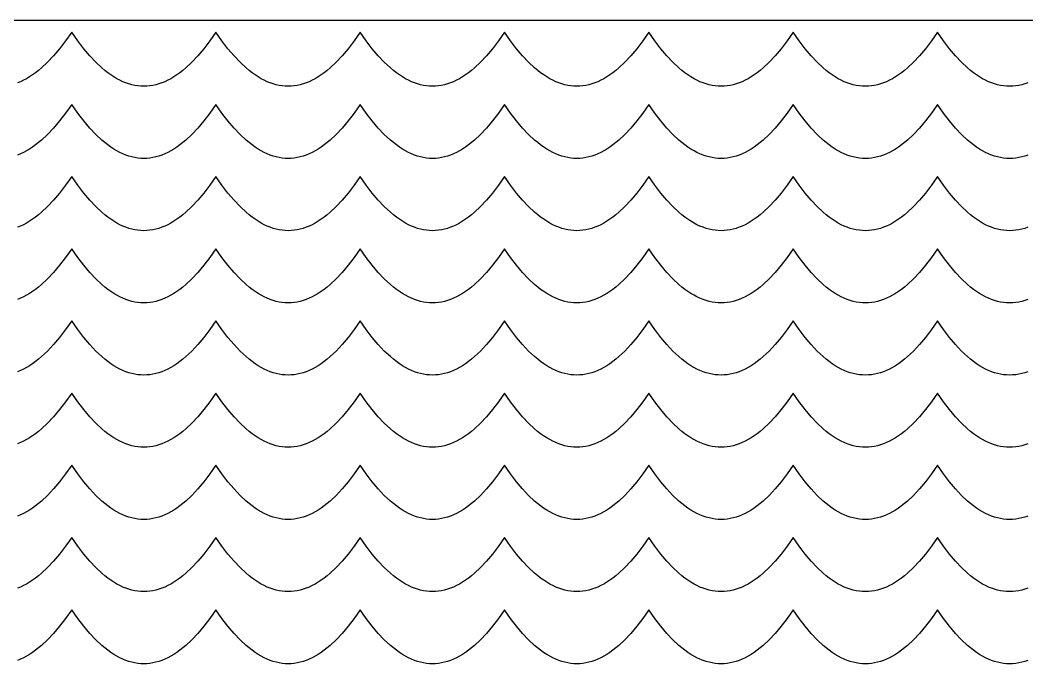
# Model space of a CAD drawing. Extents: x -831 to 1547, y -1426 to -385.
# Drawn here: x 61.6 to 124.4, y -623.8 to -583.1 of the extents above; entities that cross this region are included whole.
import ezdxf

# ---------------------------------------------------------------- set-up
doc = ezdxf.new("R2010")
doc.units = 0
doc.layers.add('CUT', color=18, linetype='CONTINUOUS')
doc.layers.add('ENGRAVE', color=1, linetype='CONTINUOUS')

msp = doc.modelspace()

# ---------------------------------------------------------------- linework, layer by layer
at = {"layer": 'CUT'}
msp.add_lwpolyline([(1.841, -627.348), (-1.158, -627.348), (-1.158, -615.348), (1.842, -615.348), (1.841, -583.098), (253.842, -583.098), (253.842, -659.598), (1.842, -659.598)], close=True, dxfattribs=at)
at = {"layer": 'ENGRAVE'}
for points in [[(124.467, -587.012), (124.28, -587.076), (124.092, -587.129), (123.905, -587.17), (123.717, -587.199), (123.53, -587.217), (123.342, -587.223), (123.154, -587.217), (122.967, -587.199), (122.779, -587.17), (122.592, -587.129), (122.405, -587.076), (122.217, -587.012), (122.029, -586.936), (121.842, -586.848), (121.655, -586.748), (121.467, -586.637), (121.28, -586.514), (121.092, -586.379), (120.905, -586.233), (120.717, -586.074), (120.342, -585.723), (119.967, -585.324), (119.592, -584.879), (119.217, -584.387), (118.842, -583.848), (118.467, -584.387), (118.092, -584.879), (117.717, -585.324), (117.342, -585.723), (116.967, -586.074), (116.779, -586.233), (116.592, -586.379), (116.405, -586.514), (116.217, -586.637), (116.029, -586.748), (115.842, -586.848), (115.655, -586.936), (115.467, -587.012), (115.28, -587.076), (115.092, -587.129), (114.905, -587.17), (114.717, -587.199), (114.53, -587.217), (114.342, -587.223), (114.154, -587.217), (113.967, -587.199), (113.779, -587.17), (113.592, -587.129), (113.405, -587.076), (113.217, -587.012), (113.029, -586.936), (112.842, -586.848), (112.655, -586.748), (112.467, -586.637), (112.28, -586.514), (112.092, -586.379), (111.905, -586.233), (111.717, -586.074), (111.342, -585.723), (110.967, -585.324), (110.592, -584.879), (110.217, -584.387), (109.842, -583.848), (109.467, -584.387), (109.092, -584.879), (108.717, -585.324), (108.342, -585.723), (107.967, -586.074), (107.779, -586.233), (107.592, -586.379), (107.405, -586.514), (107.217, -586.637), (107.029, -586.748), (106.842, -586.848), (106.655, -586.936), (106.467, -587.012), (106.28, -587.076), (106.092, -587.129), (105.905, -587.17), (105.717, -587.199), (105.53, -587.217), (105.342, -587.223), (105.154, -587.217), (104.967, -587.199), (104.779, -587.17), (104.592, -587.129), (104.405, -587.076), (104.217, -587.012), (104.029, -586.936), (103.842, -586.848), (103.655, -586.748), (103.467, -586.637), (103.28, -586.514), (103.092, -586.379), (102.905, -586.233), (102.717, -586.074), (102.342, -585.723), (101.967, -585.324), (101.592, -584.879), (101.217, -584.387), (100.842, -583.848), (100.467, -584.387), (100.092, -584.879), (99.717, -585.324), (99.342, -585.723), (98.967, -586.074), (98.779, -586.233), (98.592, -586.379), (98.405, -586.514), (98.217, -586.637), (98.029, -586.748), (97.842, -586.848), (97.655, -586.936), (97.467, -587.012), (97.28, -587.076), (97.092, -587.129), (96.905, -587.17), (96.717, -587.199), (96.53, -587.217), (96.342, -587.223), (96.154, -587.217), (95.967, -587.199), (95.779, -587.17), (95.592, -587.129), (95.405, -587.076), (95.217, -587.012), (95.029, -586.936), (94.842, -586.848), (94.655, -586.748), (94.467, -586.637), (94.28, -586.514), (94.092, -586.379), (93.905, -586.233), (93.717, -586.074), (93.342, -585.723), (92.967, -585.324), (92.592, -584.879), (92.217, -584.387), (91.842, -583.848), (91.467, -584.387), (91.092, -584.879), (90.717, -585.324), (90.342, -585.723), (89.967, -586.074), (89.779, -586.233), (89.592, -586.379), (89.405, -586.514), (89.217, -586.637), (89.029, -586.748), (88.842, -586.848), (88.655, -586.936), (88.467, -587.012), (88.28, -587.076), (88.092, -587.129), (87.905, -587.17), (87.717, -587.199), (87.53, -587.217), (87.342, -587.223), (87.154, -587.217), (86.967, -587.199), (86.779, -587.17), (86.592, -587.129), (86.405, -587.076), (86.217, -587.012), (86.029, -586.936), (85.842, -586.848), (85.655, -586.748), (85.467, -586.637), (85.28, -586.514), (85.092, -586.379), (84.905, -586.233), (84.717, -586.074), (84.342, -585.723), (83.967, -585.324), (83.592, -584.879), (83.217, -584.387), (82.842, -583.848), (82.467, -584.387), (82.092, -584.879), (81.717, -585.324), (81.342, -585.723), (80.967, -586.074), (80.779, -586.233), (80.592, -586.379), (80.405, -586.514), (80.217, -586.637), (80.029, -586.748), (79.842, -586.848), (79.655, -586.936), (79.467, -587.012), (79.28, -587.076), (79.092, -587.129), (78.905, -587.17), (78.717, -587.199), (78.53, -587.217), (78.342, -587.223), (78.154, -587.217), (77.967, -587.199), (77.779, -587.17), (77.592, -587.129), (77.405, -587.076), (77.217, -587.012), (77.029, -586.936), (76.842, -586.848), (76.655, -586.748), (76.467, -586.637), (76.28, -586.514), (76.092, -586.379), (75.905, -586.233), (75.717, -586.074), (75.342, -585.723), (74.967, -585.324), (74.592, -584.879), (74.217, -584.387), (73.842, -583.848), (73.467, -584.387), (73.092, -584.879), (72.717, -585.324), (72.342, -585.723), (71.967, -586.074), (71.779, -586.233), (71.592, -586.379), (71.405, -586.514), (71.217, -586.637), (71.029, -586.748), (70.842, -586.848), (70.655, -586.936), (70.467, -587.012), (70.28, -587.076), (70.092, -587.129), (69.905, -587.17), (69.717, -587.199), (69.53, -587.217), (69.342, -587.223), (69.154, -587.217), (68.967, -587.199), (68.779, -587.17), (68.592, -587.129), (68.405, -587.076), (68.217, -587.012), (68.029, -586.936), (67.842, -586.848), (67.655, -586.748), (67.467, -586.637), (67.28, -586.514), (67.092, -586.379), (66.905, -586.233), (66.717, -586.074), (66.342, -585.723), (65.967, -585.324), (65.592, -584.879), (65.217, -584.387), (64.842, -583.848), (64.467, -584.387), (64.092, -584.879), (63.717, -585.324), (63.342, -585.723), (62.967, -586.074), (62.779, -586.233), (62.592, -586.379), (62.405, -586.514), (62.217, -586.637), (62.029, -586.748), (61.842, -586.848), (61.655, -586.936), (61.467, -587.012)], [(124.467, -591.512), (124.28, -591.576), (124.092, -591.629), (123.905, -591.67), (123.717, -591.699), (123.53, -591.717), (123.342, -591.723), (123.154, -591.717), (122.967, -591.699), (122.779, -591.67), (122.592, -591.629), (122.405, -591.576), (122.217, -591.512), (122.029, -591.436), (121.842, -591.348), (121.655, -591.248), (121.467, -591.137), (121.28, -591.014), (121.092, -590.879), (120.905, -590.733), (120.717, -590.574), (120.342, -590.223), (119.967, -589.824), (119.592, -589.379), (119.217, -588.887), (118.842, -588.348), (118.467, -588.887), (118.092, -589.379), (117.717, -589.824), (117.342, -590.223), (116.967, -590.574), (116.779, -590.733), (116.592, -590.879), (116.405, -591.014), (116.217, -591.137), (116.029, -591.248), (115.842, -591.348), (115.655, -591.436), (115.467, -591.512), (115.28, -591.576), (115.092, -591.629), (114.905, -591.67), (114.717, -591.699), (114.53, -591.717), (114.342, -591.723), (114.154, -591.717), (113.967, -591.699), (113.779, -591.67), (113.592, -591.629), (113.405, -591.576), (113.217, -591.512), (113.029, -591.436), (112.842, -591.348), (112.655, -591.248), (112.467, -591.137), (112.28, -591.014), (112.092, -590.879), (111.905, -590.733), (111.717, -590.574), (111.342, -590.223), (110.967, -589.824), (110.592, -589.379), (110.217, -588.887), (109.842, -588.348), (109.467, -588.887), (109.092, -589.379), (108.717, -589.824), (108.342, -590.223), (107.967, -590.574), (107.779, -590.733), (107.592, -590.879), (107.405, -591.014), (107.217, -591.137), (107.029, -591.248), (106.842, -591.348), (106.655, -591.436), (106.467, -591.512), (106.28, -591.576), (106.092, -591.629), (105.905, -591.67), (105.717, -591.699), (105.53, -591.717), (105.342, -591.723), (105.154, -591.717), (104.967, -591.699), (104.779, -591.67), (104.592, -591.629), (104.405, -591.576), (104.217, -591.512), (104.029, -591.436), (103.842, -591.348), (103.655, -591.248), (103.467, -591.137), (103.28, -591.014), (103.092, -590.879), (102.905, -590.733), (102.717, -590.574), (102.342, -590.223), (101.967, -589.824), (101.592, -589.379), (101.217, -588.887), (100.842, -588.348), (100.467, -588.887), (100.092, -589.379), (99.717, -589.824), (99.342, -590.223), (98.967, -590.574), (98.779, -590.733), (98.592, -590.879), (98.405, -591.014), (98.217, -591.137), (98.029, -591.248), (97.842, -591.348), (97.655, -591.436), (97.467, -591.512), (97.28, -591.576), (97.092, -591.629), (96.905, -591.67), (96.717, -591.699), (96.53, -591.717), (96.342, -591.723), (96.154, -591.717), (95.967, -591.699), (95.779, -591.67), (95.592, -591.629), (95.405, -591.576), (95.217, -591.512), (95.029, -591.436), (94.842, -591.348), (94.655, -591.248), (94.467, -591.137), (94.28, -591.014), (94.092, -590.879), (93.905, -590.733), (93.717, -590.574), (93.342, -590.223), (92.967, -589.824), (92.592, -589.379), (92.217, -588.887), (91.842, -588.348), (91.467, -588.887), (91.092, -589.379), (90.717, -589.824), (90.342, -590.223), (89.967, -590.574), (89.779, -590.733), (89.592, -590.879), (89.405, -591.014), (89.217, -591.137), (89.029, -591.248), (88.842, -591.348), (88.655, -591.436), (88.467, -591.512), (88.28, -591.576), (88.092, -591.629), (87.905, -591.67), (87.717, -591.699), (87.53, -591.717), (87.342, -591.723), (87.154, -591.717), (86.967, -591.699), (86.779, -591.67), (86.592, -591.629), (86.405, -591.576), (86.217, -591.512), (86.029, -591.436), (85.842, -591.348), (85.655, -591.248), (85.467, -591.137), (85.28, -591.014), (85.092, -590.879), (84.905, -590.733), (84.717, -590.574), (84.342, -590.223), (83.967, -589.824), (83.592, -589.379), (83.217, -588.887), (82.842, -588.348), (82.467, -588.887), (82.092, -589.379), (81.717, -589.824), (81.342, -590.223), (80.967, -590.574), (80.779, -590.733), (80.592, -590.879), (80.405, -591.014), (80.217, -591.137), (80.029, -591.248), (79.842, -591.348), (79.655, -591.436), (79.467, -591.512), (79.28, -591.576), (79.092, -591.629), (78.905, -591.67), (78.717, -591.699), (78.53, -591.717), (78.342, -591.723), (78.154, -591.717), (77.967, -591.699), (77.779, -591.67), (77.592, -591.629), (77.405, -591.576), (77.217, -591.512), (77.029, -591.436), (76.842, -591.348), (76.655, -591.248), (76.467, -591.137), (76.28, -591.014), (76.092, -590.879), (75.905, -590.733), (75.717, -590.574), (75.342, -590.223), (74.967, -589.824), (74.592, -589.379), (74.217, -588.887), (73.842, -588.348), (73.467, -588.887), (73.092, -589.379), (72.717, -589.824), (72.342, -590.223), (71.967, -590.574), (71.779, -590.733), (71.592, -590.879), (71.405, -591.014), (71.217, -591.137), (71.029, -591.248), (70.842, -591.348), (70.655, -591.436), (70.467, -591.512), (70.28, -591.576), (70.092, -591.629), (69.905, -591.67), (69.717, -591.699), (69.53, -591.717), (69.342, -591.723), (69.154, -591.717), (68.967, -591.699), (68.779, -591.67), (68.592, -591.629), (68.405, -591.576), (68.217, -591.512), (68.029, -591.436), (67.842, -591.348), (67.655, -591.248), (67.467, -591.137), (67.28, -591.014), (67.092, -590.879), (66.905, -590.733), (66.717, -590.574), (66.342, -590.223), (65.967, -589.824), (65.592, -589.379), (65.217, -588.887), (64.842, -588.348), (64.467, -588.887), (64.092, -589.379), (63.717, -589.824), (63.342, -590.223), (62.967, -590.574), (62.779, -590.733), (62.592, -590.879), (62.405, -591.014), (62.217, -591.137), (62.029, -591.248), (61.842, -591.348), (61.655, -591.436), (61.467, -591.512)], [(124.467, -596.012), (124.28, -596.076), (124.092, -596.129), (123.905, -596.17), (123.717, -596.199), (123.53, -596.217), (123.342, -596.223), (123.154, -596.217), (122.967, -596.199), (122.779, -596.17), (122.592, -596.129), (122.405, -596.076), (122.217, -596.012), (122.029, -595.936), (121.842, -595.848), (121.655, -595.748), (121.467, -595.637), (121.28, -595.514), (121.092, -595.379), (120.905, -595.233), (120.717, -595.074), (120.342, -594.723), (119.967, -594.324), (119.592, -593.879), (119.217, -593.387), (118.842, -592.848), (118.467, -593.387), (118.092, -593.879), (117.717, -594.324), (117.342, -594.723), (116.967, -595.074), (116.779, -595.233), (116.592, -595.379), (116.405, -595.514), (116.217, -595.637), (116.029, -595.748), (115.842, -595.848), (115.655, -595.936), (115.467, -596.012), (115.28, -596.076), (115.092, -596.129), (114.905, -596.17), (114.717, -596.199), (114.53, -596.217), (114.342, -596.223), (114.154, -596.217), (113.967, -596.199), (113.779, -596.17), (113.592, -596.129), (113.405, -596.076), (113.217, -596.012), (113.029, -595.936), (112.842, -595.848), (112.655, -595.748), (112.467, -595.637), (112.28, -595.514), (112.092, -595.379), (111.905, -595.233), (111.717, -595.074), (111.342, -594.723), (110.967, -594.324), (110.592, -593.879), (110.217, -593.387), (109.842, -592.848), (109.467, -593.387), (109.092, -593.879), (108.717, -594.324), (108.342, -594.723), (107.967, -595.074), (107.779, -595.233), (107.592, -595.379), (107.405, -595.514), (107.217, -595.637), (107.029, -595.748), (106.842, -595.848), (106.655, -595.936), (106.467, -596.012), (106.28, -596.076), (106.092, -596.129), (105.905, -596.17), (105.717, -596.199), (105.53, -596.217), (105.342, -596.223), (105.154, -596.217), (104.967, -596.199), (104.779, -596.17), (104.592, -596.129), (104.405, -596.076), (104.217, -596.012), (104.029, -595.936), (103.842, -595.848), (103.655, -595.748), (103.467, -595.637), (103.28, -595.514), (103.092, -595.379), (102.905, -595.233), (102.717, -595.074), (102.342, -594.723), (101.967, -594.324), (101.592, -593.879), (101.217, -593.387), (100.842, -592.848), (100.467, -593.387), (100.092, -593.879), (99.717, -594.324), (99.342, -594.723), (98.967, -595.074), (98.779, -595.233), (98.592, -595.379), (98.405, -595.514), (98.217, -595.637), (98.029, -595.748), (97.842, -595.848), (97.655, -595.936), (97.467, -596.012), (97.28, -596.076), (97.092, -596.129), (96.905, -596.17), (96.717, -596.199), (96.53, -596.217), (96.342, -596.223), (96.154, -596.217), (95.967, -596.199), (95.779, -596.17), (95.592, -596.129), (95.405, -596.076), (95.217, -596.012), (95.029, -595.936), (94.842, -595.848), (94.655, -595.748), (94.467, -595.637), (94.28, -595.514), (94.092, -595.379), (93.905, -595.233), (93.717, -595.074), (93.342, -594.723), (92.967, -594.324), (92.592, -593.879), (92.217, -593.387), (91.842, -592.848), (91.467, -593.387), (91.092, -593.879), (90.717, -594.324), (90.342, -594.723), (89.967, -595.074), (89.779, -595.233), (89.592, -595.379), (89.405, -595.514), (89.217, -595.637), (89.029, -595.748), (88.842, -595.848), (88.655, -595.936), (88.467, -596.012), (88.28, -596.076), (88.092, -596.129), (87.905, -596.17), (87.717, -596.199), (87.53, -596.217), (87.342, -596.223), (87.154, -596.217), (86.967, -596.199), (86.779, -596.17), (86.592, -596.129), (86.405, -596.076), (86.217, -596.012), (86.029, -595.936), (85.842, -595.848), (85.655, -595.748), (85.467, -595.637), (85.28, -595.514), (85.092, -595.379), (84.905, -595.233), (84.717, -595.074), (84.342, -594.723), (83.967, -594.324), (83.592, -593.879), (83.217, -593.387), (82.842, -592.848), (82.467, -593.387), (82.092, -593.879), (81.717, -594.324), (81.342, -594.723), (80.967, -595.074), (80.779, -595.233), (80.592, -595.379), (80.405, -595.514), (80.217, -595.637), (80.029, -595.748), (79.842, -595.848), (79.655, -595.936), (79.467, -596.012), (79.28, -596.076), (79.092, -596.129), (78.905, -596.17), (78.717, -596.199), (78.53, -596.217), (78.342, -596.223), (78.154, -596.217), (77.967, -596.199), (77.779, -596.17), (77.592, -596.129), (77.405, -596.076), (77.217, -596.012), (77.029, -595.936), (76.842, -595.848), (76.655, -595.748), (76.467, -595.637), (76.28, -595.514), (76.092, -595.379), (75.905, -595.233), (75.717, -595.074), (75.342, -594.723), (74.967, -594.324), (74.592, -593.879), (74.217, -593.387), (73.842, -592.848), (73.467, -593.387), (73.092, -593.879), (72.717, -594.324), (72.342, -594.723), (71.967, -595.074), (71.779, -595.233), (71.592, -595.379), (71.405, -595.514), (71.217, -595.637), (71.029, -595.748), (70.842, -595.848), (70.655, -595.936), (70.467, -596.012), (70.28, -596.076), (70.092, -596.129), (69.905, -596.17), (69.717, -596.199), (69.53, -596.217), (69.342, -596.223), (69.154, -596.217), (68.967, -596.199), (68.779, -596.17), (68.592, -596.129), (68.405, -596.076), (68.217, -596.012), (68.029, -595.936), (67.842, -595.848), (67.655, -595.748), (67.467, -595.637), (67.28, -595.514), (67.092, -595.379), (66.905, -595.233), (66.717, -595.074), (66.342, -594.723), (65.967, -594.324), (65.592, -593.879), (65.217, -593.387), (64.842, -592.848), (64.467, -593.387), (64.092, -593.879), (63.717, -594.324), (63.342, -594.723), (62.967, -595.074), (62.779, -595.233), (62.592, -595.379), (62.405, -595.514), (62.217, -595.637), (62.029, -595.748), (61.842, -595.848), (61.655, -595.936), (61.467, -596.012)], [(124.467, -600.512), (124.28, -600.576), (124.092, -600.629), (123.905, -600.67), (123.717, -600.699), (123.53, -600.717), (123.342, -600.723), (123.154, -600.717), (122.967, -600.699), (122.779, -600.67), (122.592, -600.629), (122.405, -600.576), (122.217, -600.512), (122.029, -600.436), (121.842, -600.348), (121.655, -600.248), (121.467, -600.137), (121.28, -600.014), (121.092, -599.879), (120.905, -599.733), (120.717, -599.574), (120.342, -599.223), (119.967, -598.824), (119.592, -598.379), (119.217, -597.887), (118.842, -597.348), (118.467, -597.887), (118.092, -598.379), (117.717, -598.824), (117.342, -599.223), (116.967, -599.574), (116.779, -599.733), (116.592, -599.879), (116.405, -600.014), (116.217, -600.137), (116.029, -600.248), (115.842, -600.348), (115.655, -600.436), (115.467, -600.512), (115.28, -600.576), (115.092, -600.629), (114.905, -600.67), (114.717, -600.699), (114.53, -600.717), (114.342, -600.723), (114.154, -600.717), (113.967, -600.699), (113.779, -600.67), (113.592, -600.629), (113.405, -600.576), (113.217, -600.512), (113.029, -600.436), (112.842, -600.348), (112.655, -600.248), (112.467, -600.137), (112.28, -600.014), (112.092, -599.879), (111.905, -599.733), (111.717, -599.574), (111.342, -599.223), (110.967, -598.824), (110.592, -598.379), (110.217, -597.887), (109.842, -597.348), (109.467, -597.887), (109.092, -598.379), (108.717, -598.824), (108.342, -599.223), (107.967, -599.574), (107.779, -599.733), (107.592, -599.879), (107.405, -600.014), (107.217, -600.137), (107.029, -600.248), (106.842, -600.348), (106.655, -600.436), (106.467, -600.512), (106.28, -600.576), (106.092, -600.629), (105.905, -600.67), (105.717, -600.699), (105.53, -600.717), (105.342, -600.723), (105.154, -600.717), (104.967, -600.699), (104.779, -600.67), (104.592, -600.629), (104.405, -600.576), (104.217, -600.512), (104.029, -600.436), (103.842, -600.348), (103.655, -600.248), (103.467, -600.137), (103.28, -600.014), (103.092, -599.879), (102.905, -599.733), (102.717, -599.574), (102.342, -599.223), (101.967, -598.824), (101.592, -598.379), (101.217, -597.887), (100.842, -597.348), (100.467, -597.887), (100.092, -598.379), (99.717, -598.824), (99.342, -599.223), (98.967, -599.574), (98.779, -599.733), (98.592, -599.879), (98.405, -600.014), (98.217, -600.137), (98.029, -600.248), (97.842, -600.348), (97.655, -600.436), (97.467, -600.512), (97.28, -600.576), (97.092, -600.629), (96.905, -600.67), (96.717, -600.699), (96.53, -600.717), (96.342, -600.723), (96.154, -600.717), (95.967, -600.699), (95.779, -600.67), (95.592, -600.629), (95.405, -600.576), (95.217, -600.512), (95.029, -600.436), (94.842, -600.348), (94.655, -600.248), (94.467, -600.137), (94.28, -600.014), (94.092, -599.879), (93.905, -599.733), (93.717, -599.574), (93.342, -599.223), (92.967, -598.824), (92.592, -598.379), (92.217, -597.887), (91.842, -597.348), (91.467, -597.887), (91.092, -598.379), (90.717, -598.824), (90.342, -599.223), (89.967, -599.574), (89.779, -599.733), (89.592, -599.879), (89.405, -600.014), (89.217, -600.137), (89.029, -600.248), (88.842, -600.348), (88.655, -600.436), (88.467, -600.512), (88.28, -600.576), (88.092, -600.629), (87.905, -600.67), (87.717, -600.699), (87.53, -600.717), (87.342, -600.723), (87.154, -600.717), (86.967, -600.699), (86.779, -600.67), (86.592, -600.629), (86.405, -600.576), (86.217, -600.512), (86.029, -600.436), (85.842, -600.348), (85.655, -600.248), (85.467, -600.137), (85.28, -600.014), (85.092, -599.879), (84.905, -599.733), (84.717, -599.574), (84.342, -599.223), (83.967, -598.824), (83.592, -598.379), (83.217, -597.887), (82.842, -597.348), (82.467, -597.887), (82.092, -598.379), (81.717, -598.824), (81.342, -599.223), (80.967, -599.574), (80.779, -599.733), (80.592, -599.879), (80.405, -600.014), (80.217, -600.137), (80.029, -600.248), (79.842, -600.348), (79.655, -600.436), (79.467, -600.512), (79.28, -600.576), (79.092, -600.629), (78.905, -600.67), (78.717, -600.699), (78.53, -600.717), (78.342, -600.723), (78.154, -600.717), (77.967, -600.699), (77.779, -600.67), (77.592, -600.629), (77.405, -600.576), (77.217, -600.512), (77.029, -600.436), (76.842, -600.348), (76.655, -600.248), (76.467, -600.137), (76.28, -600.014), (76.092, -599.879), (75.905, -599.733), (75.717, -599.574), (75.342, -599.223), (74.967, -598.824), (74.592, -598.379), (74.217, -597.887), (73.842, -597.348), (73.467, -597.887), (73.092, -598.379), (72.717, -598.824), (72.342, -599.223), (71.967, -599.574), (71.779, -599.733), (71.592, -599.879), (71.405, -600.014), (71.217, -600.137), (71.029, -600.248), (70.842, -600.348), (70.655, -600.436), (70.467, -600.512), (70.28, -600.576), (70.092, -600.629), (69.905, -600.67), (69.717, -600.699), (69.53, -600.717), (69.342, -600.723), (69.154, -600.717), (68.967, -600.699), (68.779, -600.67), (68.592, -600.629), (68.405, -600.576), (68.217, -600.512), (68.029, -600.436), (67.842, -600.348), (67.655, -600.248), (67.467, -600.137), (67.28, -600.014), (67.092, -599.879), (66.905, -599.733), (66.717, -599.574), (66.342, -599.223), (65.967, -598.824), (65.592, -598.379), (65.217, -597.887), (64.842, -597.348), (64.467, -597.887), (64.092, -598.379), (63.717, -598.824), (63.342, -599.223), (62.967, -599.574), (62.779, -599.733), (62.592, -599.879), (62.405, -600.014), (62.217, -600.137), (62.029, -600.248), (61.842, -600.348), (61.655, -600.436), (61.467, -600.512)], [(124.467, -605.012), (124.279, -605.076), (124.092, -605.129), (123.904, -605.17), (123.717, -605.199), (123.529, -605.217), (123.342, -605.223), (123.154, -605.217), (122.967, -605.199), (122.779, -605.17), (122.592, -605.129), (122.404, -605.076), (122.217, -605.012), (122.029, -604.936), (121.842, -604.848), (121.654, -604.748), (121.467, -604.637), (121.279, -604.514), (121.092, -604.379), (120.904, -604.233), (120.717, -604.074), (120.342, -603.723), (119.967, -603.324), (119.592, -602.879), (119.217, -602.387), (118.842, -601.848), (118.467, -602.387), (118.092, -602.879), (117.717, -603.324), (117.342, -603.723), (116.967, -604.074), (116.779, -604.233), (116.592, -604.379), (116.404, -604.514), (116.217, -604.637), (116.029, -604.748), (115.842, -604.848), (115.654, -604.936), (115.467, -605.012), (115.279, -605.076), (115.092, -605.129), (114.904, -605.17), (114.717, -605.199), (114.529, -605.217), (114.342, -605.223), (114.154, -605.217), (113.967, -605.199), (113.779, -605.17), (113.592, -605.129), (113.404, -605.076), (113.217, -605.012), (113.029, -604.936), (112.842, -604.848), (112.654, -604.748), (112.467, -604.637), (112.279, -604.514), (112.092, -604.379), (111.904, -604.233), (111.717, -604.074), (111.342, -603.723), (110.967, -603.324), (110.592, -602.879), (110.217, -602.387), (109.842, -601.848), (109.467, -602.387), (109.092, -602.879), (108.717, -603.324), (108.342, -603.723), (107.967, -604.074), (107.779, -604.233), (107.592, -604.379), (107.404, -604.514), (107.217, -604.637), (107.029, -604.748), (106.842, -604.848), (106.654, -604.936), (106.467, -605.012), (106.279, -605.076), (106.092, -605.129), (105.904, -605.17), (105.717, -605.199), (105.529, -605.217), (105.342, -605.223), (105.154, -605.217), (104.967, -605.199), (104.779, -605.17), (104.592, -605.129), (104.404, -605.076), (104.217, -605.012), (104.029, -604.936), (103.842, -604.848), (103.654, -604.748), (103.467, -604.637), (103.279, -604.514), (103.092, -604.379), (102.904, -604.233), (102.717, -604.074), (102.342, -603.723), (101.967, -603.324), (101.592, -602.879), (101.217, -602.387), (100.842, -601.848), (100.467, -602.387), (100.092, -602.879), (99.717, -603.324), (99.342, -603.723), (98.967, -604.074), (98.779, -604.233), (98.592, -604.379), (98.404, -604.514), (98.217, -604.637), (98.029, -604.748), (97.842, -604.848), (97.654, -604.936), (97.467, -605.012), (97.279, -605.076), (97.092, -605.129), (96.904, -605.17), (96.717, -605.199), (96.529, -605.217), (96.342, -605.223), (96.154, -605.217), (95.967, -605.199), (95.779, -605.17), (95.592, -605.129), (95.405, -605.076), (95.217, -605.012), (95.029, -604.936), (94.842, -604.848), (94.655, -604.748), (94.467, -604.637), (94.28, -604.514), (94.092, -604.379), (93.905, -604.233), (93.717, -604.074), (93.342, -603.723), (92.967, -603.324), (92.592, -602.879), (92.217, -602.387), (91.842, -601.848), (91.467, -602.387), (91.092, -602.879), (90.717, -603.324), (90.342, -603.723), (89.967, -604.074), (89.779, -604.233), (89.592, -604.379), (89.405, -604.514), (89.217, -604.637), (89.029, -604.748), (88.842, -604.848), (88.655, -604.936), (88.467, -605.012), (88.28, -605.076), (88.092, -605.129), (87.905, -605.17), (87.717, -605.199), (87.53, -605.217), (87.342, -605.223), (87.154, -605.217), (86.967, -605.199), (86.779, -605.17), (86.592, -605.129), (86.405, -605.076), (86.217, -605.012), (86.029, -604.936), (85.842, -604.848), (85.655, -604.748), (85.467, -604.637), (85.28, -604.514), (85.092, -604.379), (84.905, -604.233), (84.717, -604.074), (84.342, -603.723), (83.967, -603.324), (83.592, -602.879), (83.217, -602.387), (82.842, -601.848), (82.467, -602.387), (82.092, -602.879), (81.717, -603.324), (81.342, -603.723), (80.967, -604.074), (80.779, -604.233), (80.592, -604.379), (80.405, -604.514), (80.217, -604.637), (80.029, -604.748), (79.842, -604.848), (79.655, -604.936), (79.467, -605.012), (79.28, -605.076), (79.092, -605.129), (78.905, -605.17), (78.717, -605.199), (78.53, -605.217), (78.342, -605.223), (78.154, -605.217), (77.967, -605.199), (77.779, -605.17), (77.592, -605.129), (77.405, -605.076), (77.217, -605.012), (77.029, -604.936), (76.842, -604.848), (76.655, -604.748), (76.467, -604.637), (76.28, -604.514), (76.092, -604.379), (75.905, -604.233), (75.717, -604.074), (75.342, -603.723), (74.967, -603.324), (74.592, -602.879), (74.217, -602.387), (73.842, -601.848), (73.467, -602.387), (73.092, -602.879), (72.717, -603.324), (72.342, -603.723), (71.967, -604.074), (71.779, -604.233), (71.592, -604.379), (71.405, -604.514), (71.217, -604.637), (71.029, -604.748), (70.842, -604.848), (70.655, -604.936), (70.467, -605.012), (70.28, -605.076), (70.092, -605.129), (69.905, -605.17), (69.717, -605.199), (69.53, -605.217), (69.342, -605.223), (69.154, -605.217), (68.967, -605.199), (68.779, -605.17), (68.592, -605.129), (68.405, -605.076), (68.217, -605.012), (68.029, -604.936), (67.842, -604.848), (67.655, -604.748), (67.467, -604.637), (67.28, -604.514), (67.092, -604.379), (66.905, -604.233), (66.717, -604.074), (66.342, -603.723), (65.967, -603.324), (65.592, -602.879), (65.217, -602.387), (64.842, -601.848), (64.467, -602.387), (64.092, -602.879), (63.717, -603.324), (63.342, -603.723), (62.967, -604.074), (62.779, -604.233), (62.592, -604.379), (62.405, -604.514), (62.217, -604.637), (62.029, -604.748), (61.842, -604.848), (61.655, -604.936), (61.467, -605.012)], [(124.467, -609.512), (124.279, -609.576), (124.092, -609.629), (123.904, -609.67), (123.717, -609.699), (123.529, -609.717), (123.342, -609.723), (123.154, -609.717), (122.967, -609.699), (122.779, -609.67), (122.592, -609.629), (122.404, -609.576), (122.217, -609.512), (122.029, -609.436), (121.842, -609.348), (121.654, -609.248), (121.467, -609.137), (121.279, -609.014), (121.092, -608.879), (120.904, -608.733), (120.717, -608.574), (120.342, -608.223), (119.967, -607.824), (119.592, -607.379), (119.217, -606.887), (118.842, -606.348), (118.467, -606.887), (118.092, -607.379), (117.717, -607.824), (117.342, -608.223), (116.967, -608.574), (116.779, -608.733), (116.592, -608.879), (116.404, -609.014), (116.217, -609.137), (116.029, -609.248), (115.842, -609.348), (115.654, -609.436), (115.467, -609.512), (115.279, -609.576), (115.092, -609.629), (114.904, -609.67), (114.717, -609.699), (114.529, -609.717), (114.342, -609.723), (114.154, -609.717), (113.967, -609.699), (113.779, -609.67), (113.592, -609.629), (113.404, -609.576), (113.217, -609.512), (113.029, -609.436), (112.842, -609.348), (112.654, -609.248), (112.467, -609.137), (112.279, -609.014), (112.092, -608.879), (111.904, -608.733), (111.717, -608.574), (111.342, -608.223), (110.967, -607.824), (110.592, -607.379), (110.217, -606.887), (109.842, -606.348), (109.467, -606.887), (109.092, -607.379), (108.717, -607.824), (108.342, -608.223), (107.967, -608.574), (107.779, -608.733), (107.592, -608.879), (107.404, -609.014), (107.217, -609.137), (107.029, -609.248), (106.842, -609.348), (106.654, -609.436), (106.467, -609.512), (106.279, -609.576), (106.092, -609.629), (105.904, -609.67), (105.717, -609.699), (105.529, -609.717), (105.342, -609.723), (105.154, -609.717), (104.967, -609.699), (104.779, -609.67), (104.592, -609.629), (104.404, -609.576), (104.217, -609.512), (104.029, -609.436), (103.842, -609.348), (103.654, -609.248), (103.467, -609.137), (103.279, -609.014), (103.092, -608.879), (102.904, -608.733), (102.717, -608.574), (102.342, -608.223), (101.967, -607.824), (101.592, -607.379), (101.217, -606.887), (100.842, -606.348), (100.467, -606.887), (100.092, -607.379), (99.717, -607.824), (99.342, -608.223), (98.967, -608.574), (98.779, -608.733), (98.592, -608.879), (98.404, -609.014), (98.217, -609.137), (98.029, -609.248), (97.842, -609.348), (97.654, -609.436), (97.467, -609.512), (97.279, -609.576), (97.092, -609.629), (96.904, -609.67), (96.717, -609.699), (96.529, -609.717), (96.342, -609.723), (96.154, -609.717), (95.967, -609.699), (95.779, -609.67), (95.592, -609.629), (95.404, -609.576), (95.217, -609.512), (95.029, -609.436), (94.842, -609.348), (94.654, -609.248), (94.467, -609.137), (94.279, -609.014), (94.092, -608.879), (93.904, -608.733), (93.717, -608.574), (93.342, -608.223), (92.967, -607.824), (92.592, -607.379), (92.217, -606.887), (91.842, -606.348), (91.467, -606.887), (91.092, -607.379), (90.717, -607.824), (90.342, -608.223), (89.967, -608.574), (89.779, -608.733), (89.592, -608.879), (89.404, -609.014), (89.217, -609.137), (89.029, -609.248), (88.842, -609.348), (88.654, -609.436), (88.467, -609.512), (88.279, -609.576), (88.092, -609.629), (87.904, -609.67), (87.717, -609.699), (87.529, -609.717), (87.342, -609.723), (87.154, -609.717), (86.967, -609.699), (86.779, -609.67), (86.592, -609.629), (86.404, -609.576), (86.217, -609.512), (86.029, -609.436), (85.842, -609.348), (85.654, -609.248), (85.467, -609.137), (85.279, -609.014), (85.092, -608.879), (84.904, -608.733), (84.717, -608.574), (84.342, -608.223), (83.967, -607.824), (83.592, -607.379), (83.217, -606.887), (82.842, -606.348), (82.467, -606.887), (82.092, -607.379), (81.717, -607.824), (81.342, -608.223), (80.967, -608.574), (80.779, -608.733), (80.592, -608.879), (80.404, -609.014), (80.217, -609.137), (80.029, -609.248), (79.842, -609.348), (79.654, -609.436), (79.467, -609.512), (79.279, -609.576), (79.092, -609.629), (78.904, -609.67), (78.717, -609.699), (78.529, -609.717), (78.342, -609.723), (78.154, -609.717), (77.967, -609.699), (77.779, -609.67), (77.592, -609.629), (77.404, -609.576), (77.217, -609.512), (77.029, -609.436), (76.842, -609.348), (76.654, -609.248), (76.467, -609.137), (76.279, -609.014), (76.092, -608.879), (75.904, -608.733), (75.717, -608.574), (75.342, -608.223), (74.967, -607.824), (74.592, -607.379), (74.217, -606.887), (73.842, -606.348), (73.467, -606.887), (73.092, -607.379), (72.717, -607.824), (72.342, -608.223), (71.967, -608.574), (71.779, -608.733), (71.592, -608.879), (71.404, -609.014), (71.217, -609.137), (71.029, -609.248), (70.842, -609.348), (70.654, -609.436), (70.467, -609.512), (70.279, -609.576), (70.092, -609.629), (69.904, -609.67), (69.717, -609.699), (69.529, -609.717), (69.342, -609.723), (69.154, -609.717), (68.967, -609.699), (68.779, -609.67), (68.592, -609.629), (68.404, -609.576), (68.217, -609.512), (68.029, -609.436), (67.842, -609.348), (67.654, -609.248), (67.467, -609.137), (67.279, -609.014), (67.092, -608.879), (66.904, -608.733), (66.717, -608.574), (66.342, -608.223), (65.967, -607.824), (65.592, -607.379), (65.217, -606.887), (64.842, -606.348), (64.467, -606.887), (64.092, -607.379), (63.717, -607.824), (63.342, -608.223), (62.967, -608.574), (62.779, -608.733), (62.592, -608.879), (62.404, -609.014), (62.217, -609.137), (62.029, -609.248), (61.842, -609.348), (61.654, -609.436), (61.467, -609.512)], [(124.467, -614.012), (124.279, -614.076), (124.092, -614.129), (123.904, -614.17), (123.717, -614.199), (123.529, -614.217), (123.342, -614.223), (123.154, -614.217), (122.967, -614.199), (122.779, -614.17), (122.592, -614.129), (122.404, -614.076), (122.217, -614.012), (122.029, -613.936), (121.842, -613.848), (121.654, -613.748), (121.467, -613.637), (121.279, -613.514), (121.092, -613.379), (120.904, -613.233), (120.717, -613.074), (120.342, -612.723), (119.967, -612.324), (119.592, -611.879), (119.217, -611.387), (118.842, -610.848), (118.467, -611.387), (118.092, -611.879), (117.717, -612.324), (117.342, -612.723), (116.967, -613.074), (116.779, -613.233), (116.592, -613.379), (116.404, -613.514), (116.217, -613.637), (116.029, -613.748), (115.842, -613.848), (115.654, -613.936), (115.467, -614.012), (115.279, -614.076), (115.092, -614.129), (114.904, -614.17), (114.717, -614.199), (114.529, -614.217), (114.342, -614.223), (114.154, -614.217), (113.967, -614.199), (113.779, -614.17), (113.592, -614.129), (113.404, -614.076), (113.217, -614.012), (113.029, -613.936), (112.842, -613.848), (112.654, -613.748), (112.467, -613.637), (112.279, -613.514), (112.092, -613.379), (111.904, -613.233), (111.717, -613.074), (111.342, -612.723), (110.967, -612.324), (110.592, -611.879), (110.217, -611.387), (109.842, -610.848), (109.467, -611.387), (109.092, -611.879), (108.717, -612.324), (108.342, -612.723), (107.967, -613.074), (107.779, -613.233), (107.592, -613.379), (107.404, -613.514), (107.217, -613.637), (107.029, -613.748), (106.842, -613.848), (106.654, -613.936), (106.467, -614.012), (106.279, -614.076), (106.092, -614.129), (105.904, -614.17), (105.717, -614.199), (105.529, -614.217), (105.342, -614.223), (105.154, -614.217), (104.967, -614.199), (104.779, -614.17), (104.592, -614.129), (104.404, -614.076), (104.217, -614.012), (104.029, -613.936), (103.842, -613.848), (103.654, -613.748), (103.467, -613.637), (103.279, -613.514), (103.092, -613.379), (102.904, -613.233), (102.717, -613.074), (102.342, -612.723), (101.967, -612.324), (101.592, -611.879), (101.217, -611.387), (100.842, -610.848), (100.467, -611.387), (100.092, -611.879), (99.717, -612.324), (99.342, -612.723), (98.967, -613.074), (98.779, -613.233), (98.592, -613.379), (98.404, -613.514), (98.217, -613.637), (98.029, -613.748), (97.842, -613.848), (97.654, -613.936), (97.467, -614.012), (97.279, -614.076), (97.092, -614.129), (96.904, -614.17), (96.717, -614.199), (96.529, -614.217), (96.342, -614.223), (96.154, -614.217), (95.967, -614.199), (95.779, -614.17), (95.592, -614.129), (95.404, -614.076), (95.217, -614.012), (95.029, -613.936), (94.842, -613.848), (94.654, -613.748), (94.467, -613.637), (94.279, -613.514), (94.092, -613.379), (93.904, -613.233), (93.717, -613.074), (93.342, -612.723), (92.967, -612.324), (92.592, -611.879), (92.217, -611.387), (91.842, -610.848), (91.467, -611.387), (91.092, -611.879), (90.717, -612.324), (90.342, -612.723), (89.967, -613.074), (89.779, -613.233), (89.592, -613.379), (89.404, -613.514), (89.217, -613.637), (89.029, -613.748), (88.842, -613.848), (88.654, -613.936), (88.467, -614.012), (88.279, -614.076), (88.092, -614.129), (87.904, -614.17), (87.717, -614.199), (87.529, -614.217), (87.342, -614.223), (87.154, -614.217), (86.967, -614.199), (86.779, -614.17), (86.592, -614.129), (86.404, -614.076), (86.217, -614.012), (86.029, -613.936), (85.842, -613.848), (85.654, -613.748), (85.467, -613.637), (85.279, -613.514), (85.092, -613.379), (84.904, -613.233), (84.717, -613.074), (84.342, -612.723), (83.967, -612.324), (83.592, -611.879), (83.217, -611.387), (82.842, -610.848), (82.467, -611.387), (82.092, -611.879), (81.717, -612.324), (81.342, -612.723), (80.967, -613.074), (80.779, -613.233), (80.592, -613.379), (80.404, -613.514), (80.217, -613.637), (80.029, -613.748), (79.842, -613.848), (79.654, -613.936), (79.467, -614.012), (79.279, -614.076), (79.092, -614.129), (78.904, -614.17), (78.717, -614.199), (78.529, -614.217), (78.342, -614.223), (78.154, -614.217), (77.967, -614.199), (77.779, -614.17), (77.592, -614.129), (77.404, -614.076), (77.217, -614.012), (77.029, -613.936), (76.842, -613.848), (76.654, -613.748), (76.467, -613.637), (76.279, -613.514), (76.092, -613.379), (75.904, -613.233), (75.717, -613.074), (75.342, -612.723), (74.967, -612.324), (74.592, -611.879), (74.217, -611.387), (73.842, -610.848), (73.467, -611.387), (73.092, -611.879), (72.717, -612.324), (72.342, -612.723), (71.967, -613.074), (71.779, -613.233), (71.592, -613.379), (71.404, -613.514), (71.217, -613.637), (71.029, -613.748), (70.842, -613.848), (70.654, -613.936), (70.467, -614.012), (70.279, -614.076), (70.092, -614.129), (69.904, -614.17), (69.717, -614.199), (69.529, -614.217), (69.342, -614.223), (69.154, -614.217), (68.967, -614.199), (68.779, -614.17), (68.592, -614.129), (68.404, -614.076), (68.217, -614.012), (68.029, -613.936), (67.842, -613.848), (67.654, -613.748), (67.467, -613.637), (67.279, -613.514), (67.092, -613.379), (66.904, -613.233), (66.717, -613.074), (66.342, -612.723), (65.967, -612.324), (65.592, -611.879), (65.217, -611.387), (64.842, -610.848), (64.467, -611.387), (64.092, -611.879), (63.717, -612.324), (63.342, -612.723), (62.967, -613.074), (62.779, -613.233), (62.592, -613.379), (62.404, -613.514), (62.217, -613.637), (62.029, -613.748), (61.842, -613.848), (61.654, -613.936), (61.467, -614.012)], [(124.467, -618.512), (124.28, -618.576), (124.092, -618.629), (123.905, -618.67), (123.717, -618.699), (123.53, -618.717), (123.342, -618.723), (123.154, -618.717), (122.967, -618.699), (122.779, -618.67), (122.592, -618.629), (122.405, -618.576), (122.217, -618.512), (122.029, -618.436), (121.842, -618.348), (121.655, -618.248), (121.467, -618.137), (121.28, -618.014), (121.092, -617.879), (120.905, -617.733), (120.717, -617.574), (120.342, -617.223), (119.967, -616.824), (119.592, -616.379), (119.217, -615.887), (118.842, -615.348), (118.467, -615.887), (118.092, -616.379), (117.717, -616.824), (117.342, -617.223), (116.967, -617.574), (116.779, -617.733), (116.592, -617.879), (116.405, -618.014), (116.217, -618.137), (116.029, -618.248), (115.842, -618.348), (115.655, -618.436), (115.467, -618.512), (115.28, -618.576), (115.092, -618.629), (114.905, -618.67), (114.717, -618.699), (114.53, -618.717), (114.342, -618.723), (114.154, -618.717), (113.967, -618.699), (113.779, -618.67), (113.592, -618.629), (113.405, -618.576), (113.217, -618.512), (113.029, -618.436), (112.842, -618.348), (112.655, -618.248), (112.467, -618.137), (112.28, -618.014), (112.092, -617.879), (111.905, -617.733), (111.717, -617.574), (111.342, -617.223), (110.967, -616.824), (110.592, -616.379), (110.217, -615.887), (109.842, -615.348), (109.467, -615.887), (109.092, -616.379), (108.717, -616.824), (108.342, -617.223), (107.967, -617.574), (107.779, -617.733), (107.592, -617.879), (107.405, -618.014), (107.217, -618.137), (107.029, -618.248), (106.842, -618.348), (106.655, -618.436), (106.467, -618.512), (106.28, -618.576), (106.092, -618.629), (105.905, -618.67), (105.717, -618.699), (105.53, -618.717), (105.342, -618.723), (105.154, -618.717), (104.967, -618.699), (104.779, -618.67), (104.592, -618.629), (104.405, -618.576), (104.217, -618.512), (104.029, -618.436), (103.842, -618.348), (103.655, -618.248), (103.467, -618.137), (103.28, -618.014), (103.092, -617.879), (102.905, -617.733), (102.717, -617.574), (102.342, -617.223), (101.967, -616.824), (101.592, -616.379), (101.217, -615.887), (100.842, -615.348), (100.467, -615.887), (100.092, -616.379), (99.717, -616.824), (99.342, -617.223), (98.967, -617.574), (98.779, -617.733), (98.592, -617.879), (98.405, -618.014), (98.217, -618.137), (98.029, -618.248), (97.842, -618.348), (97.655, -618.436), (97.467, -618.512), (97.28, -618.576), (97.092, -618.629), (96.905, -618.67), (96.717, -618.699), (96.53, -618.717), (96.342, -618.723), (96.154, -618.717), (95.967, -618.699), (95.779, -618.67), (95.592, -618.629), (95.405, -618.576), (95.217, -618.512), (95.029, -618.436), (94.842, -618.348), (94.655, -618.248), (94.467, -618.137), (94.28, -618.014), (94.092, -617.879), (93.905, -617.733), (93.717, -617.574), (93.342, -617.223), (92.967, -616.824), (92.592, -616.379), (92.217, -615.887), (91.842, -615.348), (91.467, -615.887), (91.092, -616.379), (90.717, -616.824), (90.342, -617.223), (89.967, -617.574), (89.779, -617.733), (89.592, -617.879), (89.405, -618.014), (89.217, -618.137), (89.029, -618.248), (88.842, -618.348), (88.655, -618.436), (88.467, -618.512), (88.28, -618.576), (88.092, -618.629), (87.905, -618.67), (87.717, -618.699), (87.53, -618.717), (87.342, -618.723), (87.154, -618.717), (86.967, -618.699), (86.779, -618.67), (86.592, -618.629), (86.405, -618.576), (86.217, -618.512), (86.029, -618.436), (85.842, -618.348), (85.655, -618.248), (85.467, -618.137), (85.28, -618.014), (85.092, -617.879), (84.905, -617.733), (84.717, -617.574), (84.342, -617.223), (83.967, -616.824), (83.592, -616.379), (83.217, -615.887), (82.842, -615.348), (82.467, -615.887), (82.092, -616.379), (81.717, -616.824), (81.342, -617.223), (80.967, -617.574), (80.779, -617.733), (80.592, -617.879), (80.405, -618.014), (80.217, -618.137), (80.029, -618.248), (79.842, -618.348), (79.655, -618.436), (79.467, -618.512), (79.28, -618.576), (79.092, -618.629), (78.905, -618.67), (78.717, -618.699), (78.53, -618.717), (78.342, -618.723), (78.154, -618.717), (77.967, -618.699), (77.779, -618.67), (77.592, -618.629), (77.405, -618.576), (77.217, -618.512), (77.029, -618.436), (76.842, -618.348), (76.655, -618.248), (76.467, -618.137), (76.28, -618.014), (76.092, -617.879), (75.905, -617.733), (75.717, -617.574), (75.342, -617.223), (74.967, -616.824), (74.592, -616.379), (74.217, -615.887), (73.842, -615.348), (73.467, -615.887), (73.092, -616.379), (72.717, -616.824), (72.342, -617.223), (71.967, -617.574), (71.779, -617.733), (71.592, -617.879), (71.405, -618.014), (71.217, -618.137), (71.029, -618.248), (70.842, -618.348), (70.655, -618.436), (70.467, -618.512), (70.28, -618.576), (70.092, -618.629), (69.905, -618.67), (69.717, -618.699), (69.53, -618.717), (69.342, -618.723), (69.154, -618.717), (68.967, -618.699), (68.779, -618.67), (68.592, -618.629), (68.405, -618.576), (68.217, -618.512), (68.029, -618.436), (67.842, -618.348), (67.655, -618.248), (67.467, -618.137), (67.28, -618.014), (67.092, -617.879), (66.905, -617.733), (66.717, -617.574), (66.342, -617.223), (65.967, -616.824), (65.592, -616.379), (65.217, -615.887), (64.842, -615.348), (64.467, -615.887), (64.092, -616.379), (63.717, -616.824), (63.342, -617.223), (62.967, -617.574), (62.779, -617.733), (62.592, -617.879), (62.405, -618.014), (62.217, -618.137), (62.029, -618.248), (61.842, -618.348), (61.655, -618.436), (61.467, -618.512)], [(124.467, -623.012), (124.279, -623.076), (124.092, -623.129), (123.904, -623.17), (123.717, -623.199), (123.529, -623.217), (123.342, -623.223), (123.154, -623.217), (122.967, -623.199), (122.779, -623.17), (122.592, -623.129), (122.404, -623.076), (122.217, -623.012), (122.029, -622.936), (121.842, -622.848), (121.654, -622.748), (121.467, -622.637), (121.279, -622.514), (121.092, -622.379), (120.904, -622.233), (120.717, -622.074), (120.342, -621.723), (119.967, -621.324), (119.592, -620.879), (119.217, -620.387), (118.842, -619.848), (118.467, -620.387), (118.092, -620.879), (117.717, -621.324), (117.342, -621.723), (116.967, -622.074), (116.779, -622.233), (116.592, -622.379), (116.404, -622.514), (116.217, -622.637), (116.029, -622.748), (115.842, -622.848), (115.654, -622.936), (115.467, -623.012), (115.279, -623.076), (115.092, -623.129), (114.904, -623.17), (114.717, -623.199), (114.529, -623.217), (114.342, -623.223), (114.154, -623.217), (113.967, -623.199), (113.779, -623.17), (113.592, -623.129), (113.404, -623.076), (113.217, -623.012), (113.029, -622.936), (112.842, -622.848), (112.654, -622.748), (112.467, -622.637), (112.279, -622.514), (112.092, -622.379), (111.904, -622.233), (111.717, -622.074), (111.342, -621.723), (110.967, -621.324), (110.592, -620.879), (110.217, -620.387), (109.842, -619.848), (109.467, -620.387), (109.092, -620.879), (108.717, -621.324), (108.342, -621.723), (107.967, -622.074), (107.779, -622.233), (107.592, -622.379), (107.404, -622.514), (107.217, -622.637), (107.029, -622.748), (106.842, -622.848), (106.654, -622.936), (106.467, -623.012), (106.279, -623.076), (106.092, -623.129), (105.904, -623.17), (105.717, -623.199), (105.529, -623.217), (105.342, -623.223), (105.154, -623.217), (104.967, -623.199), (104.779, -623.17), (104.592, -623.129), (104.404, -623.076), (104.217, -623.012), (104.029, -622.936), (103.842, -622.848), (103.654, -622.748), (103.467, -622.637), (103.279, -622.514), (103.092, -622.379), (102.904, -622.233), (102.717, -622.074), (102.342, -621.723), (101.967, -621.324), (101.592, -620.879), (101.217, -620.387), (100.842, -619.848), (100.467, -620.387), (100.092, -620.879), (99.717, -621.324), (99.342, -621.723), (98.967, -622.074), (98.779, -622.233), (98.592, -622.379), (98.405, -622.514), (98.217, -622.637), (98.029, -622.748), (97.842, -622.848), (97.655, -622.936), (97.467, -623.012), (97.28, -623.076), (97.092, -623.129), (96.905, -623.17), (96.717, -623.199), (96.53, -623.217), (96.342, -623.223), (96.154, -623.217), (95.967, -623.199), (95.779, -623.17), (95.592, -623.129), (95.404, -623.076), (95.217, -623.012), (95.029, -622.936), (94.842, -622.848), (94.654, -622.748), (94.467, -622.637), (94.279, -622.514), (94.092, -622.379), (93.904, -622.233), (93.717, -622.074), (93.342, -621.723), (92.967, -621.324), (92.592, -620.879), (92.217, -620.387), (91.842, -619.848), (91.467, -620.387), (91.092, -620.879), (90.717, -621.324), (90.342, -621.723), (89.967, -622.074), (89.779, -622.233), (89.592, -622.379), (89.404, -622.514), (89.217, -622.637), (89.029, -622.748), (88.842, -622.848), (88.654, -622.936), (88.467, -623.012), (88.279, -623.076), (88.092, -623.129), (87.904, -623.17), (87.717, -623.199), (87.529, -623.217), (87.342, -623.223), (87.154, -623.217), (86.967, -623.199), (86.779, -623.17), (86.592, -623.129), (86.404, -623.076), (86.217, -623.012), (86.029, -622.936), (85.842, -622.848), (85.654, -622.748), (85.467, -622.637), (85.279, -622.514), (85.092, -622.379), (84.904, -622.233), (84.717, -622.074), (84.342, -621.723), (83.967, -621.324), (83.592, -620.879), (83.217, -620.387), (82.842, -619.848), (82.467, -620.387), (82.092, -620.879), (81.717, -621.324), (81.342, -621.723), (80.967, -622.074), (80.779, -622.233), (80.592, -622.379), (80.404, -622.514), (80.217, -622.637), (80.029, -622.748), (79.842, -622.848), (79.654, -622.936), (79.467, -623.012), (79.279, -623.076), (79.092, -623.129), (78.904, -623.17), (78.717, -623.199), (78.529, -623.217), (78.342, -623.223), (78.154, -623.217), (77.967, -623.199), (77.779, -623.17), (77.592, -623.129), (77.404, -623.076), (77.217, -623.012), (77.029, -622.936), (76.842, -622.848), (76.654, -622.748), (76.467, -622.637), (76.279, -622.514), (76.092, -622.379), (75.904, -622.233), (75.717, -622.074), (75.342, -621.723), (74.967, -621.324), (74.592, -620.879), (74.217, -620.387), (73.842, -619.848), (73.467, -620.387), (73.092, -620.879), (72.717, -621.324), (72.342, -621.723), (71.967, -622.074), (71.779, -622.233), (71.592, -622.379), (71.404, -622.514), (71.217, -622.637), (71.029, -622.748), (70.842, -622.848), (70.654, -622.936), (70.467, -623.012), (70.279, -623.076), (70.092, -623.129), (69.904, -623.17), (69.717, -623.199), (69.529, -623.217), (69.342, -623.223), (69.154, -623.217), (68.967, -623.199), (68.779, -623.17), (68.592, -623.129), (68.404, -623.076), (68.217, -623.012), (68.029, -622.936), (67.842, -622.848), (67.654, -622.748), (67.467, -622.637), (67.279, -622.514), (67.092, -622.379), (66.904, -622.233), (66.717, -622.074), (66.342, -621.723), (65.967, -621.324), (65.592, -620.879), (65.217, -620.387), (64.842, -619.848), (64.467, -620.387), (64.092, -620.879), (63.717, -621.324), (63.342, -621.723), (62.967, -622.074), (62.779, -622.233), (62.592, -622.379), (62.404, -622.514), (62.217, -622.637), (62.029, -622.748), (61.842, -622.848), (61.654, -622.936), (61.467, -623.012)]]:
    msp.add_lwpolyline(points, dxfattribs=at)

doc.saveas('drawing.dxf')
